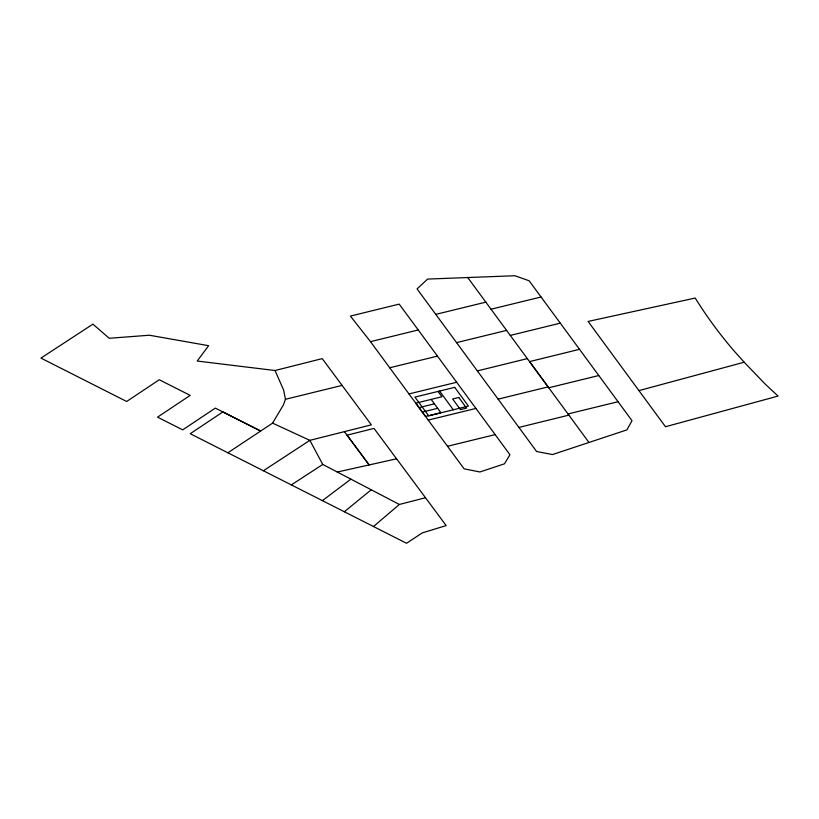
<?xml version="1.0" encoding="UTF-8"?>
<svg xmlns="http://www.w3.org/2000/svg" width="819" height="819" viewBox="0 0 819 819"><rect width="100%" height="100%" fill="white"/><g stroke="black" fill="none" stroke-linecap="round" stroke-linejoin="round"><path stroke-width="1.23" d="M275.041 370.516L283.671 390.182L285.442 399.283L283.415 404.903L272.584 423.136L227.866 452.784L190.233 433.701L222.881 411.937L260.534 430.968L215.336 408.097L182.678 429.883L157.545 417.147L190.192 395.382L159.275 379.74L126.658 401.494L40.95 358.098L92.926 324.14L109.234 338.278L149.396 335.227L208.65 345.7L197.184 361.046L275.041 370.516L322.225 358.62L371.365 424.846L309.858 440.346L263.39 470.751L227.866 452.784M373.464 526.525L399.375 504.473L425.511 497.727L446.171 525.593L422.276 532.893L406.531 543.263L263.39 470.751M344.349 511.762L371.222 489.772M322.389 500.634L350.89 479.156M291.329 484.92L322.768 464.445L399.375 504.473M588.963 442.475L552.487 454.555L536.629 451.515L417.055 288.912L427.62 279.074L514.905 275.737L529.135 280.784L632.022 420.72L626.873 429.893L588.963 442.475L467.731 277.528M638.953 390.602L744.174 362.223L765.048 383.937L778.05 396.079L665.489 426.73L588.103 321.437L695.229 298.044A854.371 493.263 0 0 0 733.445 350.215L744.174 362.223M510.298 335.432L560.288 323.136M477.344 370.915L527.344 358.62M435.769 314.373L485.831 302.15M491.031 309.224L541.052 296.99M370.485 341.666L418.233 329.965L509.94 454.719L504.463 463.83L479.924 471.969L464.107 468.837L369.871 340.827L350.399 316.093L399.181 304.115L418.233 329.965M456.572 342.629L506.582 330.395M389.701 367.772L437.448 356.122M285.442 399.283L342.096 385.411M579.524 349.314L529.565 361.599L548.116 386.885L498.126 399.15M408.968 393.939L456.644 382.268M419.031 407.616L434.418 403.849M422.297 412.059L437.684 408.292M548.781 387.786L598.74 375.532M428.204 420.106L475.88 408.446M568.017 413.953L618.058 401.719M518.898 427.416L568.847 415.141M447.522 446.273L495.167 434.613M425.511 497.727L396.58 458.814L337.274 472.031M272.584 423.136L309.858 440.346L322.768 464.445M344.42 431.644L369.144 464.936L347.061 435.186L374.007 428.398L396.58 458.814M439.557 391.062L453.296 409.776M438.011 391.441L441.932 396.765L415.776 403.173L425.552 416.502L440.939 412.735L431.163 399.406M454.688 387.356L414.936 397.092L428.675 415.806L468.437 406.07L454.688 387.356M458.783 397.471L452.631 398.976L460.452 409.633L466.605 408.128L458.783 397.471"/></g></svg>
